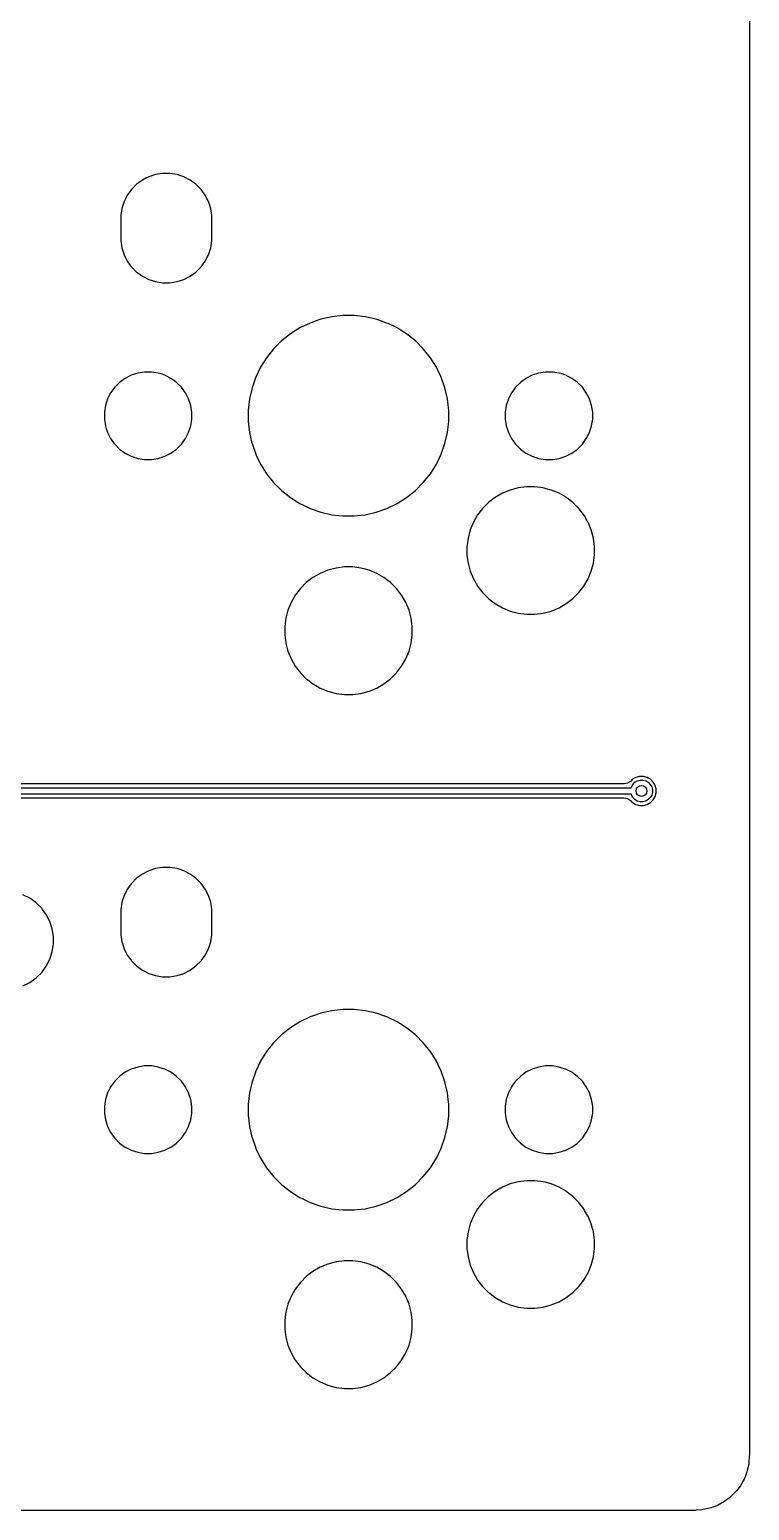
# Model space of a CAD drawing. Header units: inches. Extents: x 2.6 to 14.2, y -7.9 to -3.5.
# Drawn here: x 13.424 to 14.201, y -6.193 to -4.593 of the extents above; entities that cross this region are included whole.
import ezdxf

# ---------------------------------------------------------------- set-up
doc = ezdxf.new("R2010")
doc.units = ezdxf.units.IN
doc.header["$MEASUREMENT"] = 0
doc.layers.add('B.Cu', color=153, linetype='CONTINUOUS', true_color=0x4d7fc4)

msp = doc.modelspace()

# ---------------------------------------------------------------- linework, layer by layer
at = {"layer": 'B.Cu', "linetype": 'CONTINUOUS'}
for p, q in [((14.2014, -3.8878), (14.2014, -6.1341)), ((13.5525, -4.7522), (13.5494, -4.7538)), ((13.5599, -4.7498), (13.5525, -4.7522)), ((13.5525, -4.7522), (13.5525, -4.7522)), ((13.5675, -4.7486), (13.5599, -4.7498)), ((13.5753, -4.7486), (13.5675, -4.7486)), ((13.5675, -4.7486), (13.5675, -4.7486)), ((13.5675, -4.7486), (13.5675, -4.7486)), ((13.583, -4.7498), (13.5753, -4.7486)), ((13.5753, -4.7486), (13.5753, -4.7486)), ((13.5753, -4.7486), (13.5753, -4.7486)), ((13.5861, -4.7508), (13.583, -4.7498)), ((13.583, -4.7498), (13.583, -4.7498)), ((13.583, -4.7498), (13.583, -4.7498)), ((13.5903, -4.7522), (13.5861, -4.7508)), ((13.5972, -4.7557), (13.5903, -4.7522)), ((13.5903, -4.7522), (13.5903, -4.7522)), ((13.5903, -4.7522), (13.5903, -4.7522)), ((13.5903, -4.7522), (13.5903, -4.7522)), ((13.5339, -4.7658), (13.5293, -4.772)), ((13.5393, -4.7603), (13.5339, -4.7658)), ((13.5456, -4.7557), (13.5393, -4.7603)), ((13.5494, -4.7538), (13.5456, -4.7557)), ((13.5456, -4.7557), (13.5456, -4.7557)), ((13.5456, -4.7557), (13.5456, -4.7557)), ((13.5456, -4.7557), (13.5456, -4.7557)), ((13.6011, -4.7586), (13.5972, -4.7557)), ((13.5972, -4.7557), (13.5972, -4.7557)), ((13.5972, -4.7557), (13.5972, -4.7557)), ((13.6035, -4.7603), (13.6011, -4.7586)), ((13.609, -4.7658), (13.6035, -4.7603)), ((13.6135, -4.772), (13.609, -4.7658)), ((13.609, -4.7658), (13.609, -4.7658)), ((13.5258, -4.7789), (13.5234, -4.7863)), ((13.5285, -4.7737), (13.5258, -4.7789)), ((13.5258, -4.7789), (13.5258, -4.7789)), ((13.5293, -4.772), (13.5285, -4.7737)), ((13.5293, -4.772), (13.5293, -4.772)), ((13.5293, -4.772), (13.5293, -4.772)), ((13.5293, -4.772), (13.5293, -4.772)), ((13.617, -4.7789), (13.6135, -4.772)), ((13.6135, -4.772), (13.6135, -4.772)), ((13.6194, -4.7863), (13.617, -4.7789)), ((13.5234, -4.7863), (13.5222, -4.794)), ((13.5222, -4.794), (13.5222, -4.794)), ((13.5222, -4.794), (13.5222, -4.8214)), ((13.6207, -4.794), (13.6194, -4.7863)), ((13.6207, -4.8214), (13.6207, -4.794)), ((13.5222, -4.8214), (13.5222, -4.8214)), ((13.5222, -4.8214), (13.5234, -4.829)), ((13.5234, -4.829), (13.5234, -4.829)), ((13.5234, -4.829), (13.5237, -4.8299)), ((13.5237, -4.8299), (13.5258, -4.8364)), ((13.617, -4.8364), (13.6194, -4.829)), ((13.6194, -4.829), (13.6207, -4.8214)), ((13.5258, -4.8364), (13.5258, -4.8364)), ((13.5258, -4.8364), (13.5293, -4.8433)), ((13.5293, -4.8433), (13.5293, -4.8433)), ((13.5293, -4.8433), (13.5293, -4.8433)), ((13.5293, -4.8433), (13.5329, -4.8483)), ((13.5329, -4.8483), (13.5339, -4.8496)), ((13.609, -4.8496), (13.6135, -4.8433)), ((13.6135, -4.8433), (13.617, -4.8364)), ((13.5339, -4.8496), (13.5393, -4.8551)), ((13.5393, -4.8551), (13.5407, -4.856)), ((13.5407, -4.856), (13.5456, -4.8596)), ((13.5456, -4.8596), (13.5456, -4.8596)), ((13.5456, -4.8596), (13.5525, -4.8631)), ((13.5525, -4.8631), (13.5599, -4.8655)), ((13.583, -4.8655), (13.5903, -4.8631)), ((13.5903, -4.8631), (13.5972, -4.8596)), ((13.5972, -4.8596), (13.6035, -4.8551)), ((13.6035, -4.8551), (13.609, -4.8496)), ((13.5599, -4.8655), (13.5675, -4.8668)), ((13.5675, -4.8668), (13.5675, -4.8668)), ((13.5675, -4.8668), (13.5753, -4.8668)), ((13.5753, -4.8668), (13.583, -4.8655)), ((13.5753, -4.8668), (13.5753, -4.8668)), ((13.7268, -4.9102), (13.7158, -4.9155)), ((13.7324, -4.9083), (13.7268, -4.9102)), ((13.7268, -4.9102), (13.7268, -4.9102)), ((13.7268, -4.9102), (13.7268, -4.9102)), ((13.7382, -4.9062), (13.7324, -4.9083)), ((13.7501, -4.9035), (13.7382, -4.9062)), ((13.7622, -4.9021), (13.7501, -4.9035)), ((13.7744, -4.9021), (13.7622, -4.9021)), ((13.7622, -4.9021), (13.7622, -4.9021)), ((13.7864, -4.9035), (13.7744, -4.9021)), ((13.7744, -4.9021), (13.7744, -4.9021)), ((13.7983, -4.9062), (13.7864, -4.9035)), ((13.8098, -4.9102), (13.7983, -4.9062)), ((13.7983, -4.9062), (13.7983, -4.9062)), ((13.7983, -4.9062), (13.7983, -4.9062)), ((13.8111, -4.9109), (13.8098, -4.9102)), ((13.8207, -4.9155), (13.8111, -4.9109)), ((13.7055, -4.922), (13.696, -4.9296)), ((13.7158, -4.9155), (13.7055, -4.922)), ((13.7055, -4.922), (13.7055, -4.922)), ((13.8231, -4.917), (13.8207, -4.9155)), ((13.831, -4.922), (13.8231, -4.917)), ((13.8405, -4.9296), (13.831, -4.922)), ((13.6874, -4.9382), (13.6798, -4.9477)), ((13.696, -4.9296), (13.6874, -4.9382)), ((13.6874, -4.9382), (13.6874, -4.9382)), ((13.696, -4.9296), (13.696, -4.9296)), ((13.8491, -4.9382), (13.8405, -4.9296)), ((13.8567, -4.9477), (13.8491, -4.9382)), ((13.6733, -4.958), (13.6681, -4.9689)), ((13.6798, -4.9477), (13.6733, -4.958)), ((13.6798, -4.9477), (13.6798, -4.9477)), ((13.8632, -4.9579), (13.8567, -4.9477)), ((13.8632, -4.958), (13.8632, -4.9579)), ((13.8651, -4.9619), (13.8632, -4.958)), ((13.5209, -4.9744), (13.5157, -4.9796)), ((13.5263, -4.9705), (13.5209, -4.9744)), ((13.527, -4.97), (13.5263, -4.9705)), ((13.5336, -4.9666), (13.527, -4.97)), ((13.5407, -4.9643), (13.5336, -4.9666)), ((13.5336, -4.9666), (13.5336, -4.9666)), ((13.5336, -4.9666), (13.5336, -4.9666)), ((13.548, -4.9632), (13.5407, -4.9643)), ((13.5555, -4.9632), (13.548, -4.9632)), ((13.548, -4.9632), (13.548, -4.9632)), ((13.548, -4.9632), (13.548, -4.9632)), ((13.5628, -4.9643), (13.5555, -4.9632)), ((13.5555, -4.9632), (13.5555, -4.9632)), ((13.5555, -4.9632), (13.5555, -4.9632)), ((13.5657, -4.9653), (13.5628, -4.9643)), ((13.5628, -4.9643), (13.5628, -4.9643)), ((13.5628, -4.9643), (13.5628, -4.9643)), ((13.5699, -4.9666), (13.5657, -4.9653)), ((13.5765, -4.97), (13.5699, -4.9666)), ((13.5699, -4.9666), (13.5699, -4.9666)), ((13.5699, -4.9666), (13.5699, -4.9666)), ((13.5808, -4.9731), (13.5765, -4.97)), ((13.5825, -4.9744), (13.5808, -4.9731)), ((13.5878, -4.9796), (13.5825, -4.9744)), ((13.5825, -4.9744), (13.5825, -4.9744)), ((13.5825, -4.9744), (13.5825, -4.9744)), ((13.6675, -4.9706), (13.6641, -4.9804)), ((13.6681, -4.9689), (13.6675, -4.9706)), ((13.6681, -4.9689), (13.6681, -4.9689)), ((13.8685, -4.9689), (13.8651, -4.9619)), ((13.8725, -4.9804), (13.8685, -4.9689)), ((13.954, -4.9744), (13.9488, -4.9796)), ((13.9594, -4.9705), (13.954, -4.9744)), ((13.96, -4.97), (13.9594, -4.9705)), ((13.9667, -4.9666), (13.96, -4.97)), ((13.9737, -4.9643), (13.9667, -4.9666)), ((13.9667, -4.9666), (13.9667, -4.9666)), ((13.9667, -4.9666), (13.9667, -4.9666)), ((13.9811, -4.9632), (13.9737, -4.9643)), ((13.9885, -4.9632), (13.9811, -4.9632)), ((13.9811, -4.9632), (13.9811, -4.9632)), ((13.9811, -4.9632), (13.9811, -4.9632)), ((13.9959, -4.9643), (13.9885, -4.9632)), ((13.9885, -4.9632), (13.9885, -4.9632)), ((13.9885, -4.9632), (13.9885, -4.9632)), ((13.9988, -4.9653), (13.9959, -4.9643)), ((13.9959, -4.9643), (13.9959, -4.9643)), ((13.9959, -4.9643), (13.9959, -4.9643)), ((14.003, -4.9666), (13.9988, -4.9653)), ((14.0096, -4.97), (14.003, -4.9666)), ((14.003, -4.9666), (14.003, -4.9666)), ((14.003, -4.9666), (14.003, -4.9666)), ((14.0138, -4.9731), (14.0096, -4.97)), ((14.0156, -4.9744), (14.0138, -4.9731)), ((14.0209, -4.9796), (14.0156, -4.9744)), ((14.0156, -4.9744), (14.0156, -4.9744)), ((14.0156, -4.9744), (14.0156, -4.9744)), ((13.5079, -4.9923), (13.5056, -4.9994)), ((13.508, -4.9923), (13.5079, -4.9923)), ((13.5113, -4.9857), (13.508, -4.9923)), ((13.5126, -4.9839), (13.5113, -4.9857)), ((13.5157, -4.9796), (13.5126, -4.9839)), ((13.5922, -4.9857), (13.5878, -4.9796)), ((13.5955, -4.9923), (13.5922, -4.9857)), ((13.5978, -4.9994), (13.5955, -4.9923)), ((13.6613, -4.9923), (13.66, -5.0044)), ((13.6641, -4.9804), (13.6613, -4.9923)), ((13.8752, -4.9923), (13.8725, -4.9804)), ((13.8759, -4.9986), (13.8752, -4.9923)), ((13.941, -4.9923), (13.9387, -4.9994)), ((13.9444, -4.9857), (13.941, -4.9923)), ((13.941, -4.9923), (13.941, -4.9923)), ((13.9457, -4.9839), (13.9444, -4.9857)), ((13.9488, -4.9796), (13.9457, -4.9839)), ((14.0252, -4.9857), (14.0209, -4.9796)), ((14.0286, -4.9923), (14.0252, -4.9857)), ((14.0309, -4.9994), (14.0286, -4.9923)), ((13.5056, -4.9994), (13.5045, -5.0067)), ((13.5045, -5.0067), (13.5045, -5.0067)), ((13.5045, -5.0067), (13.5045, -5.0142)), ((13.5986, -5.0044), (13.5978, -4.9994)), ((13.5978, -4.9994), (13.5978, -4.9994)), ((13.5988, -5.0056), (13.5986, -5.0044)), ((13.5989, -5.0062), (13.5988, -5.0056)), ((13.599, -5.0067), (13.5989, -5.0062)), ((13.599, -5.0142), (13.599, -5.0067)), ((13.66, -5.0044), (13.66, -5.0165)), ((13.8766, -5.0044), (13.8759, -4.9986)), ((13.8766, -5.0067), (13.8766, -5.0044)), ((13.8766, -5.0044), (13.8766, -5.0044)), ((13.8766, -5.0165), (13.8766, -5.0067)), ((13.9387, -4.9994), (13.9375, -5.0067)), ((13.9375, -5.0067), (13.9375, -5.0067)), ((13.9375, -5.0067), (13.9375, -5.0142)), ((14.0321, -5.0067), (14.0309, -4.9994)), ((14.0321, -5.0142), (14.0321, -5.0067)), ((13.5045, -5.0142), (13.5045, -5.0142)), ((13.5045, -5.0142), (13.5056, -5.0215)), ((13.5056, -5.0215), (13.5056, -5.0215)), ((13.5056, -5.0215), (13.5065, -5.0242)), ((13.5065, -5.0242), (13.5079, -5.0285)), ((13.5955, -5.0286), (13.5978, -5.0215)), ((13.5978, -5.0215), (13.599, -5.0142)), ((13.66, -5.0165), (13.6613, -5.0286)), ((13.8752, -5.0286), (13.8762, -5.0196)), ((13.8762, -5.0196), (13.8766, -5.0165)), ((13.8766, -5.0165), (13.8766, -5.0165)), ((13.9375, -5.0142), (13.9375, -5.0142)), ((13.9375, -5.0142), (13.9387, -5.0215)), ((13.9387, -5.0215), (13.9387, -5.0215)), ((13.9387, -5.0215), (13.9396, -5.0242)), ((13.9396, -5.0242), (13.941, -5.0285)), ((14.0286, -5.0286), (14.0309, -5.0215)), ((14.0309, -5.0215), (14.0321, -5.0142)), ((13.5079, -5.0285), (13.5079, -5.0286)), ((13.5079, -5.0286), (13.5113, -5.0352)), ((13.5113, -5.0352), (13.5138, -5.0386)), ((13.5138, -5.0386), (13.5149, -5.0402)), ((13.5149, -5.0402), (13.5157, -5.0412)), ((13.5878, -5.0412), (13.5922, -5.0352)), ((13.5922, -5.0352), (13.5955, -5.0286)), ((13.6613, -5.0286), (13.664, -5.0404)), ((13.664, -5.0404), (13.6641, -5.0405)), ((13.6641, -5.0405), (13.6681, -5.0519)), ((13.8685, -5.0519), (13.8725, -5.0405)), ((13.8725, -5.0405), (13.8752, -5.0286)), ((13.941, -5.0285), (13.941, -5.0286)), ((13.941, -5.0286), (13.9444, -5.0352)), ((13.9444, -5.0352), (13.9468, -5.0386)), ((13.9468, -5.0386), (13.948, -5.0402)), ((13.948, -5.0402), (13.9488, -5.0412)), ((14.0209, -5.0412), (14.0252, -5.0352)), ((14.0252, -5.0352), (14.0286, -5.0286)), ((13.5157, -5.0412), (13.5209, -5.0465)), ((13.5209, -5.0465), (13.527, -5.0509)), ((13.527, -5.0509), (13.5336, -5.0542)), ((13.5336, -5.0542), (13.5407, -5.0565)), ((13.5407, -5.0565), (13.548, -5.0577)), ((13.5555, -5.0577), (13.5628, -5.0565)), ((13.5628, -5.0565), (13.5699, -5.0542)), ((13.5699, -5.0542), (13.5765, -5.0509)), ((13.5765, -5.0509), (13.5825, -5.0465)), ((13.5825, -5.0465), (13.5878, -5.0412)), ((13.6681, -5.0519), (13.6686, -5.0531)), ((13.6686, -5.0531), (13.6733, -5.0629)), ((13.8639, -5.0615), (13.8685, -5.0519)), ((13.9488, -5.0412), (13.954, -5.0465)), ((13.954, -5.0465), (13.96, -5.0509)), ((13.96, -5.0509), (13.9667, -5.0542)), ((13.9667, -5.0542), (13.9737, -5.0565)), ((13.9737, -5.0565), (13.9811, -5.0577)), ((13.9885, -5.0577), (13.9959, -5.0565)), ((13.9959, -5.0565), (14.003, -5.0542)), ((14.003, -5.0542), (14.0096, -5.0509)), ((14.0096, -5.0509), (14.0156, -5.0465)), ((14.0156, -5.0465), (14.0209, -5.0412)), ((13.548, -5.0577), (13.548, -5.0577)), ((13.548, -5.0577), (13.5555, -5.0577)), ((13.5555, -5.0577), (13.5555, -5.0577)), ((13.6733, -5.0629), (13.6747, -5.0651)), ((13.6747, -5.0651), (13.6798, -5.0732)), ((13.8567, -5.0732), (13.8632, -5.0629)), ((13.8632, -5.0629), (13.8639, -5.0615)), ((13.8632, -5.0629), (13.8632, -5.0629)), ((13.9811, -5.0577), (13.9811, -5.0577)), ((13.9811, -5.0577), (13.9885, -5.0577)), ((13.9885, -5.0577), (13.9885, -5.0577)), ((13.6798, -5.0732), (13.6874, -5.0827)), ((13.6874, -5.0827), (13.696, -5.0913)), ((13.8405, -5.0913), (13.8491, -5.0827)), ((13.8491, -5.0827), (13.8567, -5.0732)), ((13.9516, -5.0884), (13.9429, -5.0907)), ((13.9606, -5.0872), (13.9516, -5.0884)), ((13.9696, -5.0872), (13.9606, -5.0872)), ((13.9786, -5.0884), (13.9696, -5.0872)), ((13.982, -5.0893), (13.9786, -5.0884)), ((13.9786, -5.0884), (13.9786, -5.0884)), ((13.9786, -5.0884), (13.9786, -5.0884)), ((13.696, -5.0913), (13.7055, -5.0989)), ((13.7055, -5.0989), (13.714, -5.1042)), ((13.714, -5.1042), (13.7158, -5.1054)), ((13.8207, -5.1054), (13.831, -5.0989)), ((13.831, -5.0989), (13.8405, -5.0913)), ((13.9196, -5.1042), (13.9132, -5.1106)), ((13.9268, -5.0987), (13.9196, -5.1042)), ((13.9346, -5.0942), (13.9268, -5.0987)), ((13.9268, -5.0987), (13.9268, -5.0987)), ((13.9429, -5.0907), (13.9346, -5.0942)), ((13.9346, -5.0942), (13.9346, -5.0942)), ((13.9873, -5.0907), (13.982, -5.0893)), ((13.9957, -5.0942), (13.9873, -5.0907)), ((14.0034, -5.0986), (13.9957, -5.0942)), ((13.9957, -5.0942), (13.9957, -5.0942)), ((14.0035, -5.0987), (14.0034, -5.0986)), ((14.0044, -5.0994), (14.0035, -5.0987)), ((14.0107, -5.1042), (14.0044, -5.0994)), ((14.017, -5.1106), (14.0107, -5.1042)), ((14.0107, -5.1042), (14.0107, -5.1042)), ((14.0107, -5.1042), (14.0107, -5.1042)), ((13.7158, -5.1054), (13.7196, -5.1072)), ((13.7196, -5.1072), (13.7268, -5.1106)), ((13.7268, -5.1106), (13.7382, -5.1147)), ((13.7382, -5.1147), (13.7501, -5.1174)), ((13.7501, -5.1174), (13.7577, -5.1182)), ((13.7577, -5.1182), (13.7622, -5.1187)), ((13.7622, -5.1187), (13.7622, -5.1187)), ((13.7622, -5.1187), (13.7744, -5.1187)), ((13.7744, -5.1187), (13.7781, -5.1183)), ((13.7744, -5.1187), (13.7744, -5.1187)), ((13.7781, -5.1183), (13.7864, -5.1174)), ((13.7864, -5.1174), (13.7983, -5.1147)), ((13.7983, -5.1147), (13.8098, -5.1106)), ((13.8098, -5.1106), (13.8201, -5.1057)), ((13.8201, -5.1057), (13.8207, -5.1054)), ((13.8207, -5.1054), (13.8207, -5.1054)), ((13.8207, -5.1054), (13.8207, -5.1054)), ((13.9077, -5.1177), (13.9032, -5.1256)), ((13.9132, -5.1106), (13.9077, -5.1177)), ((13.9077, -5.1177), (13.9077, -5.1177)), ((14.0183, -5.1122), (14.017, -5.1106)), ((14.017, -5.1106), (14.017, -5.1106)), ((14.017, -5.1106), (14.017, -5.1106)), ((14.0225, -5.1177), (14.0183, -5.1122)), ((14.0231, -5.1187), (14.0225, -5.1177)), ((14.027, -5.1255), (14.0231, -5.1187)), ((13.8997, -5.1339), (13.8974, -5.1426)), ((13.9032, -5.1256), (13.8997, -5.1339)), ((13.9032, -5.1256), (13.9032, -5.1256)), ((14.0271, -5.1256), (14.027, -5.1255)), ((14.0305, -5.1339), (14.0271, -5.1256)), ((14.0329, -5.1426), (14.0305, -5.1339)), ((13.8964, -5.1499), (13.8962, -5.1516)), ((13.8962, -5.1516), (13.8962, -5.1606)), ((13.8974, -5.1426), (13.8964, -5.1499)), ((14.034, -5.1516), (14.0329, -5.1426)), ((14.034, -5.1606), (14.034, -5.1516)), ((13.8962, -5.1606), (13.8962, -5.161)), ((13.8962, -5.161), (13.8974, -5.1696)), ((14.0329, -5.1696), (14.034, -5.1606)), ((13.7377, -5.1808), (13.7299, -5.1853)), ((13.7461, -5.1773), (13.7377, -5.1808)), ((13.7377, -5.1808), (13.7377, -5.1808)), ((13.7548, -5.175), (13.7461, -5.1773)), ((13.7638, -5.1738), (13.7548, -5.175)), ((13.7728, -5.1738), (13.7638, -5.1738)), ((13.7817, -5.175), (13.7728, -5.1738)), ((13.7851, -5.1759), (13.7817, -5.175)), ((13.7817, -5.175), (13.7817, -5.175)), ((13.7817, -5.175), (13.7817, -5.175)), ((13.7905, -5.1773), (13.7851, -5.1759)), ((13.7988, -5.1808), (13.7905, -5.1773)), ((13.8066, -5.1853), (13.7988, -5.1808)), ((13.7988, -5.1808), (13.7988, -5.1808)), ((13.8974, -5.1696), (13.8997, -5.1783)), ((13.8997, -5.1783), (13.9032, -5.1866)), ((14.0271, -5.1866), (14.0305, -5.1783)), ((14.0305, -5.1783), (14.0329, -5.1696)), ((13.7163, -5.1972), (13.7108, -5.2043)), ((13.7227, -5.1908), (13.7163, -5.1972)), ((13.7299, -5.1853), (13.7227, -5.1908)), ((13.7299, -5.1853), (13.7299, -5.1853)), ((13.8138, -5.1908), (13.8066, -5.1853)), ((13.8066, -5.1853), (13.8066, -5.1853)), ((13.8066, -5.1853), (13.8066, -5.1853)), ((13.8066, -5.1853), (13.8066, -5.1853)), ((13.8202, -5.1972), (13.8138, -5.1908)), ((13.8138, -5.1908), (13.8138, -5.1908)), ((13.8138, -5.1908), (13.8138, -5.1908)), ((13.8257, -5.2043), (13.8202, -5.1972)), ((13.9032, -5.1866), (13.9032, -5.1866)), ((13.9032, -5.1866), (13.9076, -5.1943)), ((13.9076, -5.1943), (13.9077, -5.1945)), ((13.9077, -5.1945), (13.9077, -5.1945)), ((13.9077, -5.1945), (13.9132, -5.2016)), ((14.017, -5.2016), (14.0225, -5.1945)), ((14.0225, -5.1945), (14.0271, -5.1866)), ((13.7063, -5.2122), (13.7029, -5.2205)), ((13.7108, -5.2043), (13.7063, -5.2122)), ((13.7063, -5.2122), (13.7063, -5.2122)), ((13.7108, -5.2043), (13.7108, -5.2043)), ((13.8264, -5.2056), (13.8257, -5.2043)), ((13.8302, -5.2121), (13.8264, -5.2056)), ((13.8302, -5.2122), (13.8302, -5.2121)), ((13.8337, -5.2205), (13.8302, -5.2122)), ((13.9132, -5.2016), (13.9132, -5.2016)), ((13.9132, -5.2016), (13.9196, -5.208)), ((13.9196, -5.208), (13.9196, -5.208)), ((13.9196, -5.208), (13.9196, -5.208)), ((13.9196, -5.208), (13.9218, -5.2097)), ((13.9218, -5.2097), (13.9268, -5.2135)), ((13.9268, -5.2135), (13.9268, -5.2135)), ((13.9268, -5.2135), (13.9346, -5.218)), ((13.9957, -5.218), (14.0035, -5.2135)), ((14.0035, -5.2135), (14.0107, -5.208)), ((14.0107, -5.208), (14.017, -5.2016)), ((13.7005, -5.2292), (13.6998, -5.235)), ((13.7029, -5.2205), (13.7005, -5.2292)), ((13.836, -5.2292), (13.8337, -5.2205)), ((13.8372, -5.2382), (13.836, -5.2292)), ((13.9346, -5.218), (13.9346, -5.218)), ((13.9346, -5.218), (13.9346, -5.218)), ((13.9346, -5.218), (13.9429, -5.2215)), ((13.9429, -5.2215), (13.9516, -5.2238)), ((13.9516, -5.2238), (13.9606, -5.225)), ((13.9606, -5.225), (13.9696, -5.225)), ((13.9696, -5.225), (13.9786, -5.2238)), ((13.9786, -5.2238), (13.9873, -5.2215)), ((13.9873, -5.2215), (13.9957, -5.218)), ((13.6998, -5.235), (13.6994, -5.2382)), ((13.6994, -5.2382), (13.6994, -5.2472)), ((13.6994, -5.2472), (13.6994, -5.2477)), ((13.6994, -5.2477), (13.7005, -5.2562)), ((13.836, -5.2562), (13.8372, -5.2472)), ((13.8372, -5.2472), (13.8372, -5.2382)), ((13.7005, -5.2562), (13.7029, -5.2649)), ((13.7029, -5.2649), (13.7063, -5.2733)), ((13.8302, -5.2733), (13.8337, -5.2649)), ((13.8337, -5.2649), (13.836, -5.2562)), ((13.7063, -5.2733), (13.7063, -5.2733)), ((13.7063, -5.2733), (13.7108, -5.2811)), ((13.7108, -5.2811), (13.7108, -5.2811)), ((13.7108, -5.2811), (13.7108, -5.2811)), ((13.7108, -5.2811), (13.7163, -5.2882)), ((13.8202, -5.2883), (13.8257, -5.2811)), ((13.8257, -5.2811), (13.8302, -5.2733)), ((13.7163, -5.2882), (13.7163, -5.2883)), ((13.7163, -5.2883), (13.7227, -5.2946)), ((13.7227, -5.2946), (13.7227, -5.2946)), ((13.7227, -5.2946), (13.7227, -5.2946)), ((13.7227, -5.2946), (13.724, -5.2956)), ((13.724, -5.2956), (13.7299, -5.3001)), ((13.8066, -5.3001), (13.8138, -5.2946)), ((13.8138, -5.2946), (13.8202, -5.2883)), ((13.7299, -5.3001), (13.7301, -5.3002)), ((13.7301, -5.3002), (13.7377, -5.3047)), ((13.7377, -5.3047), (13.7377, -5.3047)), ((13.7377, -5.3047), (13.7377, -5.3047)), ((13.7377, -5.3047), (13.7461, -5.3081)), ((13.7461, -5.3081), (13.7548, -5.3105)), ((13.7548, -5.3105), (13.7638, -5.3116)), ((13.7638, -5.3116), (13.7728, -5.3116)), ((13.7728, -5.3116), (13.7817, -5.3105)), ((13.7817, -5.3105), (13.7905, -5.3081)), ((13.7905, -5.3081), (13.7988, -5.3047)), ((13.7988, -5.3047), (13.8066, -5.3001)), ((14.066, -5.4084), (12.6726, -5.4084)), ((14.0697, -5.4077), (14.066, -5.4084)), ((14.0729, -5.4056), (14.0697, -5.4077)), ((14.0752, -5.4033), (14.0729, -5.4056)), ((14.0739, -5.4114), (14.0755, -5.4088)), ((14.0788, -5.4013), (14.0752, -5.4033)), ((14.0755, -5.4088), (14.0777, -5.4066)), ((14.0777, -5.4066), (14.0803, -5.405)), ((14.0828, -5.4002), (14.0788, -5.4013)), ((14.0803, -5.405), (14.0833, -5.4042)), ((14.0869, -5.4002), (14.0828, -5.4002)), ((14.0833, -5.4042), (14.0864, -5.4042)), ((14.0864, -5.4042), (14.0894, -5.405)), ((14.0909, -5.4013), (14.0869, -5.4002)), ((14.0894, -5.405), (14.092, -5.4066)), ((14.0929, -5.4024), (14.0909, -5.4013)), ((14.092, -5.4066), (14.0942, -5.4088)), ((14.0945, -5.4033), (14.0929, -5.4024)), ((14.0942, -5.4088), (14.0958, -5.4114)), ((14.0975, -5.4063), (14.0945, -5.4033)), ((14.0988, -5.4085), (14.0975, -5.4063)), ((14.0995, -5.4099), (14.0988, -5.4085)), ((14.0737, -5.4195), (12.5362, -5.4195)), ((12.5377, -5.4124), (14.0737, -5.4124)), ((12.5377, -5.4234), (14.066, -5.4234)), ((14.066, -5.4234), (14.0697, -5.4242)), ((14.0697, -5.4242), (14.0729, -5.4263)), ((14.0737, -5.4124), (14.0739, -5.4114)), ((14.0739, -5.4205), (14.0737, -5.4195)), ((14.0755, -5.4231), (14.0739, -5.4205)), ((14.0777, -5.4253), (14.0755, -5.4231)), ((14.0942, -5.4231), (14.092, -5.4253)), ((14.0958, -5.4205), (14.0942, -5.4231)), ((14.0958, -5.4114), (14.0966, -5.4144)), ((14.0966, -5.4175), (14.0958, -5.4205)), ((14.0966, -5.4144), (14.0966, -5.4175)), ((14.0975, -5.4256), (14.0995, -5.422)), ((14.1006, -5.4138), (14.0995, -5.4099)), ((14.0995, -5.422), (14.1006, -5.418)), ((14.1006, -5.4139), (14.1006, -5.4138)), ((14.1006, -5.418), (14.1006, -5.4139)), ((14.0729, -5.4263), (14.0745, -5.4279)), ((14.0745, -5.4279), (14.0752, -5.4286)), ((14.0752, -5.4286), (14.0788, -5.4306)), ((14.0803, -5.4269), (14.0777, -5.4253)), ((14.0788, -5.4306), (14.0828, -5.4317)), ((14.0833, -5.4277), (14.0803, -5.4269)), ((14.0828, -5.4317), (14.0869, -5.4317)), ((14.0864, -5.4277), (14.0833, -5.4277)), ((14.0894, -5.4269), (14.0864, -5.4277)), ((14.0869, -5.4317), (14.0909, -5.4306)), ((14.092, -5.4253), (14.0894, -5.4269)), ((14.0909, -5.4306), (14.0945, -5.4286)), ((14.0945, -5.4286), (14.0975, -5.4256)), ((13.5498, -5.5036), (13.5456, -5.5057)), ((13.5525, -5.5022), (13.5498, -5.5036)), ((13.5599, -5.4998), (13.5525, -5.5022)), ((13.5525, -5.5022), (13.5525, -5.5022)), ((13.5675, -5.4986), (13.5599, -5.4998)), ((13.5753, -5.4986), (13.5675, -5.4986)), ((13.5675, -5.4986), (13.5675, -5.4986)), ((13.5675, -5.4986), (13.5675, -5.4986)), ((13.583, -5.4998), (13.5753, -5.4986)), ((13.5753, -5.4986), (13.5753, -5.4986)), ((13.5753, -5.4986), (13.5753, -5.4986)), ((13.5855, -5.5006), (13.583, -5.4998)), ((13.583, -5.4998), (13.583, -5.4998)), ((13.583, -5.4998), (13.583, -5.4998)), ((13.5903, -5.5022), (13.5855, -5.5006)), ((13.5972, -5.5057), (13.5903, -5.5022)), ((13.5903, -5.5022), (13.5903, -5.5022)), ((13.5903, -5.5022), (13.5903, -5.5022)), ((13.5903, -5.5022), (13.5903, -5.5022)), ((13.5339, -5.5158), (13.5293, -5.522)), ((13.5393, -5.5103), (13.5339, -5.5158)), ((13.5456, -5.5057), (13.5393, -5.5103)), ((13.5456, -5.5057), (13.5456, -5.5057)), ((13.5456, -5.5057), (13.5456, -5.5057)), ((13.5456, -5.5057), (13.5456, -5.5057)), ((13.6034, -5.5102), (13.5972, -5.5057)), ((13.5972, -5.5057), (13.5972, -5.5057)), ((13.5972, -5.5057), (13.5972, -5.5057)), ((13.6035, -5.5103), (13.6034, -5.5102)), ((13.609, -5.5158), (13.6035, -5.5103)), ((13.6135, -5.522), (13.609, -5.5158)), ((13.609, -5.5158), (13.609, -5.5158)), ((13.4241, -5.5319), (13.4166, -5.5281)), ((13.4303, -5.5364), (13.4241, -5.5319)), ((13.4309, -5.5368), (13.4303, -5.5364)), ((13.4368, -5.5427), (13.4309, -5.5368)), ((13.5234, -5.5363), (13.5222, -5.544)), ((13.5258, -5.5289), (13.5234, -5.5363)), ((13.5279, -5.5248), (13.5258, -5.5289)), ((13.5258, -5.5289), (13.5258, -5.5289)), ((13.5293, -5.522), (13.5279, -5.5248)), ((13.5293, -5.522), (13.5293, -5.522)), ((13.5293, -5.522), (13.5293, -5.522)), ((13.5293, -5.522), (13.5293, -5.522)), ((13.617, -5.5289), (13.6135, -5.522)), ((13.6135, -5.522), (13.6135, -5.522)), ((13.6194, -5.5363), (13.617, -5.5289)), ((13.6207, -5.544), (13.6194, -5.5363)), ((13.4377, -5.544), (13.4368, -5.5427)), ((13.4417, -5.5495), (13.4377, -5.544)), ((13.4377, -5.544), (13.4377, -5.544)), ((13.4455, -5.557), (13.4417, -5.5495)), ((13.5222, -5.544), (13.5222, -5.544)), ((13.5222, -5.544), (13.5222, -5.5714)), ((13.6207, -5.5714), (13.6207, -5.544)), ((13.4481, -5.5649), (13.4455, -5.557)), ((13.4494, -5.5732), (13.4481, -5.5649)), ((13.4481, -5.5649), (13.4481, -5.5649)), ((13.4481, -5.5898), (13.4492, -5.5828)), ((13.4492, -5.5828), (13.4494, -5.5815)), ((13.4494, -5.5815), (13.4494, -5.5732)), ((13.4494, -5.5732), (13.4494, -5.5732)), ((13.4494, -5.5815), (13.4494, -5.5815)), ((13.5222, -5.5714), (13.5222, -5.5714)), ((13.5222, -5.5714), (13.5234, -5.579)), ((13.5234, -5.579), (13.5234, -5.579)), ((13.5234, -5.579), (13.5234, -5.579)), ((13.5234, -5.579), (13.5237, -5.5799)), ((13.5237, -5.5799), (13.5258, -5.5864)), ((13.617, -5.5864), (13.6194, -5.579)), ((13.6194, -5.579), (13.6207, -5.5714)), ((13.4417, -5.6052), (13.4455, -5.5978)), ((13.4455, -5.5978), (13.4481, -5.5898)), ((13.5258, -5.5864), (13.5258, -5.5864)), ((13.5258, -5.5864), (13.5293, -5.5933)), ((13.5293, -5.5933), (13.5293, -5.5933)), ((13.5293, -5.5933), (13.5293, -5.5933)), ((13.5293, -5.5933), (13.5331, -5.5985)), ((13.5331, -5.5985), (13.5339, -5.5996)), ((13.5339, -5.5996), (13.5393, -5.6051)), ((13.6035, -5.6051), (13.609, -5.5996)), ((13.609, -5.5996), (13.6135, -5.5933)), ((13.6135, -5.5933), (13.617, -5.5864)), ((13.4309, -5.6179), (13.4368, -5.612)), ((13.4368, -5.612), (13.4417, -5.6052)), ((13.5393, -5.6051), (13.5407, -5.606)), ((13.5407, -5.606), (13.5456, -5.6096)), ((13.5456, -5.6096), (13.5456, -5.6096)), ((13.5456, -5.6096), (13.5525, -5.6131)), ((13.5525, -5.6131), (13.5599, -5.6155)), ((13.5599, -5.6155), (13.5675, -5.6168)), ((13.5675, -5.6168), (13.5675, -5.6168)), ((13.5675, -5.6168), (13.5753, -5.6168)), ((13.5753, -5.6168), (13.583, -5.6155)), ((13.5753, -5.6168), (13.5753, -5.6168)), ((13.583, -5.6155), (13.5903, -5.6131)), ((13.5903, -5.6131), (13.5972, -5.6096)), ((13.5972, -5.6096), (13.6035, -5.6051)), ((13.4166, -5.6266), (13.4241, -5.6228)), ((13.4241, -5.6228), (13.4309, -5.6179)), ((13.7268, -5.6602), (13.7158, -5.6655)), ((13.7324, -5.6582), (13.7268, -5.6602)), ((13.7268, -5.6602), (13.7268, -5.6602)), ((13.7268, -5.6602), (13.7268, -5.6602)), ((13.7382, -5.6562), (13.7324, -5.6582)), ((13.7501, -5.6535), (13.7382, -5.6562)), ((13.7622, -5.6521), (13.7501, -5.6535)), ((13.7744, -5.6521), (13.7622, -5.6521)), ((13.7622, -5.6521), (13.7622, -5.6521)), ((13.7864, -5.6535), (13.7744, -5.6521)), ((13.7744, -5.6521), (13.7744, -5.6521)), ((13.7983, -5.6562), (13.7864, -5.6535)), ((13.8098, -5.6602), (13.7983, -5.6562)), ((13.7983, -5.6562), (13.7983, -5.6562)), ((13.7983, -5.6562), (13.7983, -5.6562)), ((13.8207, -5.6655), (13.8098, -5.6602)), ((13.8098, -5.6602), (13.8098, -5.6602)), ((13.696, -5.6796), (13.6874, -5.6882)), ((13.7055, -5.672), (13.696, -5.6796)), ((13.696, -5.6796), (13.696, -5.6796)), ((13.7158, -5.6655), (13.7055, -5.672)), ((13.7055, -5.672), (13.7055, -5.672)), ((13.8225, -5.6666), (13.8207, -5.6655)), ((13.831, -5.672), (13.8225, -5.6666)), ((13.8405, -5.6796), (13.831, -5.672)), ((13.8491, -5.6882), (13.8405, -5.6796)), ((13.6874, -5.6882), (13.6798, -5.6977)), ((13.6874, -5.6882), (13.6874, -5.6882)), ((13.8567, -5.6977), (13.8491, -5.6882)), ((13.548, -5.7132), (13.5407, -5.7143)), ((13.5555, -5.7132), (13.548, -5.7132)), ((13.548, -5.7132), (13.548, -5.7132)), ((13.548, -5.7132), (13.548, -5.7132)), ((13.5628, -5.7143), (13.5555, -5.7132)), ((13.5555, -5.7132), (13.5555, -5.7132)), ((13.5555, -5.7132), (13.5555, -5.7132)), ((13.6733, -5.708), (13.6681, -5.7189)), ((13.6798, -5.6977), (13.6733, -5.708)), ((13.6798, -5.6977), (13.6798, -5.6977)), ((13.8632, -5.7079), (13.8567, -5.6977)), ((13.8632, -5.708), (13.8632, -5.7079)), ((13.865, -5.7118), (13.8632, -5.708)), ((13.8685, -5.7189), (13.865, -5.7118)), ((13.9811, -5.7132), (13.9737, -5.7143)), ((13.9885, -5.7132), (13.9811, -5.7132)), ((13.9811, -5.7132), (13.9811, -5.7132)), ((13.9811, -5.7132), (13.9811, -5.7132)), ((13.9959, -5.7143), (13.9885, -5.7132)), ((13.9885, -5.7132), (13.9885, -5.7132)), ((13.9885, -5.7132), (13.9885, -5.7132)), ((13.5209, -5.7244), (13.5157, -5.7296)), ((13.527, -5.72), (13.5209, -5.7244)), ((13.5336, -5.7166), (13.527, -5.72)), ((13.527, -5.72), (13.527, -5.72)), ((13.5407, -5.7143), (13.5336, -5.7166)), ((13.5336, -5.7166), (13.5336, -5.7166)), ((13.5336, -5.7166), (13.5336, -5.7166)), ((13.5659, -5.7154), (13.5628, -5.7143)), ((13.5628, -5.7143), (13.5628, -5.7143)), ((13.5628, -5.7143), (13.5628, -5.7143)), ((13.5699, -5.7166), (13.5659, -5.7154)), ((13.5765, -5.72), (13.5699, -5.7166)), ((13.5699, -5.7166), (13.5699, -5.7166)), ((13.5699, -5.7166), (13.5699, -5.7166)), ((13.5802, -5.7227), (13.5765, -5.72)), ((13.5825, -5.7244), (13.5802, -5.7227)), ((13.5878, -5.7296), (13.5825, -5.7244)), ((13.5825, -5.7244), (13.5825, -5.7244)), ((13.5825, -5.7244), (13.5825, -5.7244)), ((13.6681, -5.7189), (13.6641, -5.7304)), ((13.6681, -5.7189), (13.6681, -5.7189)), ((13.8725, -5.7304), (13.8685, -5.7189)), ((13.954, -5.7244), (13.9488, -5.7296)), ((13.96, -5.72), (13.954, -5.7244)), ((13.9667, -5.7166), (13.96, -5.72)), ((13.96, -5.72), (13.96, -5.72)), ((13.9737, -5.7143), (13.9667, -5.7166)), ((13.9667, -5.7166), (13.9667, -5.7166)), ((13.9667, -5.7166), (13.9667, -5.7166)), ((13.999, -5.7154), (13.9959, -5.7143)), ((13.9959, -5.7143), (13.9959, -5.7143)), ((13.9959, -5.7143), (13.9959, -5.7143)), ((14.003, -5.7166), (13.999, -5.7154)), ((14.0096, -5.72), (14.003, -5.7166)), ((14.003, -5.7166), (14.003, -5.7166)), ((14.003, -5.7166), (14.003, -5.7166)), ((14.0132, -5.7227), (14.0096, -5.72)), ((14.0156, -5.7244), (14.0132, -5.7227)), ((14.0209, -5.7296), (14.0156, -5.7244)), ((14.0156, -5.7244), (14.0156, -5.7244)), ((14.0156, -5.7244), (14.0156, -5.7244)), ((13.5079, -5.7423), (13.5056, -5.7494)), ((13.508, -5.7423), (13.5079, -5.7423)), ((13.5113, -5.7357), (13.508, -5.7423)), ((13.5125, -5.734), (13.5113, -5.7357)), ((13.5157, -5.7296), (13.5125, -5.734)), ((13.5922, -5.7357), (13.5878, -5.7296)), ((13.5955, -5.7423), (13.5922, -5.7357)), ((13.5978, -5.7494), (13.5955, -5.7423)), ((13.6613, -5.7423), (13.66, -5.7544)), ((13.6641, -5.7304), (13.6613, -5.7423)), ((13.8752, -5.7423), (13.8725, -5.7304)), ((13.876, -5.7493), (13.8752, -5.7423)), ((13.941, -5.7423), (13.9387, -5.7494)), ((13.9444, -5.7357), (13.941, -5.7423)), ((13.941, -5.7423), (13.941, -5.7423)), ((13.9456, -5.734), (13.9444, -5.7357)), ((13.9488, -5.7296), (13.9456, -5.734)), ((14.0252, -5.7357), (14.0209, -5.7296)), ((14.0286, -5.7423), (14.0252, -5.7357)), ((14.0309, -5.7494), (14.0286, -5.7423)), ((13.5056, -5.7494), (13.5045, -5.7567)), ((13.5045, -5.7567), (13.5045, -5.7567)), ((13.5045, -5.7567), (13.5045, -5.7642)), ((13.5982, -5.7519), (13.5978, -5.7494)), ((13.5986, -5.7544), (13.5982, -5.7519)), ((13.5988, -5.7556), (13.5986, -5.7544)), ((13.5989, -5.7562), (13.5988, -5.7556)), ((13.599, -5.7567), (13.5989, -5.7562)), ((13.599, -5.7642), (13.599, -5.7567)), ((13.66, -5.7544), (13.66, -5.7665)), ((13.8766, -5.7544), (13.876, -5.7493)), ((13.8766, -5.7567), (13.8766, -5.7544)), ((13.8766, -5.7544), (13.8766, -5.7544)), ((13.8766, -5.7665), (13.8766, -5.7567)), ((13.9387, -5.7494), (13.9375, -5.7567)), ((13.9375, -5.7567), (13.9375, -5.7567)), ((13.9375, -5.7567), (13.9375, -5.7642)), ((14.0321, -5.7567), (14.0309, -5.7494)), ((14.0321, -5.7642), (14.0321, -5.7567)), ((13.5045, -5.7642), (13.5045, -5.7642)), ((13.5045, -5.7642), (13.5056, -5.7715)), ((13.5056, -5.7715), (13.5056, -5.7715)), ((13.5056, -5.7715), (13.5063, -5.7736)), ((13.5063, -5.7736), (13.5079, -5.7785)), ((13.5955, -5.7786), (13.5978, -5.7715)), ((13.5978, -5.7715), (13.599, -5.7642)), ((13.66, -5.7665), (13.6613, -5.7786)), ((13.8752, -5.7786), (13.8765, -5.7673)), ((13.8765, -5.7673), (13.8766, -5.7665)), ((13.8766, -5.7665), (13.8766, -5.7665)), ((13.9375, -5.7642), (13.9375, -5.7642)), ((13.9375, -5.7642), (13.9387, -5.7715)), ((13.9387, -5.7715), (13.9387, -5.7715)), ((13.9387, -5.7715), (13.9394, -5.7736)), ((13.9394, -5.7736), (13.941, -5.7785)), ((14.0286, -5.7786), (14.0309, -5.7715)), ((14.0309, -5.7715), (14.0321, -5.7642)), ((13.5079, -5.7785), (13.5079, -5.7786)), ((13.5079, -5.7786), (13.5113, -5.7852)), ((13.5113, -5.7852), (13.5157, -5.7912)), ((13.5157, -5.7912), (13.5209, -5.7965)), ((13.5825, -5.7965), (13.5878, -5.7912)), ((13.5878, -5.7912), (13.5922, -5.7852)), ((13.5922, -5.7852), (13.5955, -5.7786)), ((13.6613, -5.7786), (13.664, -5.7904)), ((13.664, -5.7904), (13.6641, -5.7905)), ((13.6641, -5.7905), (13.6681, -5.8019)), ((13.8685, -5.8019), (13.8725, -5.7905)), ((13.8725, -5.7905), (13.8752, -5.7786)), ((13.941, -5.7785), (13.941, -5.7786)), ((13.941, -5.7786), (13.9444, -5.7852)), ((13.9444, -5.7852), (13.9488, -5.7912)), ((13.9488, -5.7912), (13.954, -5.7965)), ((14.0156, -5.7965), (14.0209, -5.7912)), ((14.0209, -5.7912), (14.0252, -5.7852)), ((14.0252, -5.7852), (14.0286, -5.7786)), ((13.5209, -5.7965), (13.527, -5.8009)), ((13.527, -5.8009), (13.5336, -5.8042)), ((13.5336, -5.8042), (13.5407, -5.8065)), ((13.5407, -5.8065), (13.548, -5.8077)), ((13.548, -5.8077), (13.548, -5.8077)), ((13.548, -5.8077), (13.5555, -5.8077)), ((13.5555, -5.8077), (13.5628, -5.8065)), ((13.5555, -5.8077), (13.5555, -5.8077)), ((13.5628, -5.8065), (13.5699, -5.8042)), ((13.5699, -5.8042), (13.5765, -5.8009)), ((13.5765, -5.8009), (13.5825, -5.7965)), ((13.6681, -5.8019), (13.6683, -5.8024)), ((13.6683, -5.8024), (13.6733, -5.8129)), ((13.8636, -5.812), (13.8685, -5.8019)), ((13.954, -5.7965), (13.96, -5.8009)), ((13.96, -5.8009), (13.9667, -5.8042)), ((13.9667, -5.8042), (13.9737, -5.8065)), ((13.9737, -5.8065), (13.9811, -5.8077)), ((13.9811, -5.8077), (13.9811, -5.8077)), ((13.9811, -5.8077), (13.9885, -5.8077)), ((13.9885, -5.8077), (13.9959, -5.8065)), ((13.9885, -5.8077), (13.9885, -5.8077)), ((13.9959, -5.8065), (14.003, -5.8042)), ((14.003, -5.8042), (14.0096, -5.8009)), ((14.0096, -5.8009), (14.0156, -5.7965)), ((13.6733, -5.8129), (13.6739, -5.8138)), ((13.6739, -5.8138), (13.6798, -5.8232)), ((13.6798, -5.8232), (13.6874, -5.8327)), ((13.8491, -5.8327), (13.8567, -5.8232)), ((13.8567, -5.8232), (13.8632, -5.8129)), ((13.8632, -5.8129), (13.8636, -5.812)), ((13.8632, -5.8129), (13.8632, -5.8129)), ((13.6874, -5.8327), (13.696, -5.8413)), ((13.696, -5.8413), (13.7055, -5.8489)), ((13.831, -5.8489), (13.8405, -5.8413)), ((13.8405, -5.8413), (13.8491, -5.8327)), ((13.9429, -5.8407), (13.9346, -5.8442)), ((13.9516, -5.8384), (13.9429, -5.8407)), ((13.9606, -5.8372), (13.9516, -5.8384)), ((13.9696, -5.8372), (13.9606, -5.8372)), ((13.9786, -5.8384), (13.9696, -5.8372)), ((13.9806, -5.8389), (13.9786, -5.8384)), ((13.9786, -5.8384), (13.9786, -5.8384)), ((13.9786, -5.8384), (13.9786, -5.8384)), ((13.9873, -5.8407), (13.9806, -5.8389)), ((13.9957, -5.8442), (13.9873, -5.8407)), ((13.7055, -5.8489), (13.7139, -5.8541)), ((13.7139, -5.8541), (13.7158, -5.8554)), ((13.7158, -5.8554), (13.7188, -5.8568)), ((13.7188, -5.8568), (13.7268, -5.8606)), ((13.8098, -5.8606), (13.8207, -5.8554)), ((13.8207, -5.8554), (13.831, -5.8489)), ((13.9196, -5.8542), (13.9132, -5.8606)), ((13.9268, -5.8487), (13.9196, -5.8542)), ((13.9346, -5.8442), (13.9268, -5.8487)), ((13.9268, -5.8487), (13.9268, -5.8487)), ((13.9346, -5.8442), (13.9346, -5.8442)), ((14.0034, -5.8486), (13.9957, -5.8442)), ((13.9957, -5.8442), (13.9957, -5.8442)), ((14.0035, -5.8487), (14.0034, -5.8486)), ((14.0107, -5.8542), (14.0035, -5.8487)), ((14.0035, -5.8487), (14.0035, -5.8487)), ((14.0035, -5.8487), (14.0035, -5.8487)), ((14.017, -5.8606), (14.0107, -5.8542)), ((14.0107, -5.8542), (14.0107, -5.8542)), ((14.0107, -5.8542), (14.0107, -5.8542)), ((13.7268, -5.8606), (13.7382, -5.8647)), ((13.7382, -5.8647), (13.7501, -5.8674)), ((13.7501, -5.8674), (13.7577, -5.8682)), ((13.7577, -5.8682), (13.7622, -5.8687)), ((13.7622, -5.8687), (13.7622, -5.8687)), ((13.7622, -5.8687), (13.7744, -5.8687)), ((13.7744, -5.8687), (13.7778, -5.8683)), ((13.7744, -5.8687), (13.7744, -5.8687)), ((13.7778, -5.8683), (13.7864, -5.8674)), ((13.7864, -5.8674), (13.7983, -5.8647)), ((13.7983, -5.8647), (13.8098, -5.8606)), ((13.9077, -5.8677), (13.9032, -5.8756)), ((13.9132, -5.8606), (13.9077, -5.8677)), ((13.9077, -5.8677), (13.9077, -5.8677)), ((14.0183, -5.8622), (14.017, -5.8606)), ((14.017, -5.8606), (14.017, -5.8606)), ((14.017, -5.8606), (14.017, -5.8606)), ((14.0225, -5.8677), (14.0183, -5.8622)), ((14.0234, -5.8693), (14.0225, -5.8677)), ((14.027, -5.8755), (14.0234, -5.8693)), ((13.8997, -5.8839), (13.8974, -5.8926)), ((13.9032, -5.8756), (13.8997, -5.8839)), ((13.9032, -5.8756), (13.9032, -5.8756)), ((14.0271, -5.8756), (14.027, -5.8755)), ((14.0305, -5.8839), (14.0271, -5.8756)), ((14.0329, -5.8926), (14.0305, -5.8839)), ((13.8974, -5.8926), (13.8962, -5.9016)), ((13.8962, -5.9016), (13.8962, -5.9106)), ((14.034, -5.9016), (14.0329, -5.8926)), ((14.034, -5.9106), (14.034, -5.9016)), ((13.8962, -5.9106), (13.8974, -5.9196)), ((13.8974, -5.9196), (13.8997, -5.9283)), ((14.0305, -5.9283), (14.0329, -5.9196)), ((14.0329, -5.9196), (14.034, -5.9106)), ((13.7299, -5.9353), (13.7227, -5.9408)), ((13.7377, -5.9308), (13.7299, -5.9353)), ((13.7299, -5.9353), (13.7299, -5.9353)), ((13.7461, -5.9273), (13.7377, -5.9308)), ((13.7377, -5.9308), (13.7377, -5.9308)), ((13.7548, -5.925), (13.7461, -5.9273)), ((13.7638, -5.9238), (13.7548, -5.925)), ((13.7728, -5.9238), (13.7638, -5.9238)), ((13.7817, -5.925), (13.7728, -5.9238)), ((13.7854, -5.926), (13.7817, -5.925)), ((13.7817, -5.925), (13.7817, -5.925)), ((13.7817, -5.925), (13.7817, -5.925)), ((13.7905, -5.9273), (13.7854, -5.926)), ((13.7988, -5.9308), (13.7905, -5.9273)), ((13.8066, -5.9353), (13.7988, -5.9308)), ((13.7988, -5.9308), (13.7988, -5.9308)), ((13.8138, -5.9408), (13.8066, -5.9353)), ((13.8066, -5.9353), (13.8066, -5.9353)), ((13.8066, -5.9353), (13.8066, -5.9353)), ((13.8066, -5.9353), (13.8066, -5.9353)), ((13.8997, -5.9283), (13.9032, -5.9366)), ((13.9032, -5.9366), (13.9032, -5.9366)), ((13.9032, -5.9366), (13.9073, -5.9438)), ((14.0225, -5.9445), (14.0271, -5.9366)), ((14.0271, -5.9366), (14.0305, -5.9283)), ((13.7163, -5.9472), (13.7108, -5.9543)), ((13.7227, -5.9408), (13.7163, -5.9472)), ((13.8202, -5.9472), (13.8138, -5.9408)), ((13.8138, -5.9408), (13.8138, -5.9408)), ((13.8138, -5.9408), (13.8138, -5.9408)), ((13.8257, -5.9543), (13.8202, -5.9472)), ((13.9073, -5.9438), (13.9077, -5.9445)), ((13.9077, -5.9445), (13.9077, -5.9445)), ((13.9077, -5.9445), (13.9132, -5.9516)), ((13.9132, -5.9516), (13.9132, -5.9516)), ((13.9132, -5.9516), (13.9196, -5.958)), ((14.0107, -5.958), (14.017, -5.9516)), ((14.017, -5.9516), (14.0225, -5.9445)), ((13.7063, -5.9622), (13.7029, -5.9705)), ((13.7108, -5.9543), (13.7063, -5.9622)), ((13.7063, -5.9622), (13.7063, -5.9622)), ((13.7108, -5.9543), (13.7108, -5.9543)), ((13.8302, -5.9621), (13.8257, -5.9543)), ((13.8257, -5.9543), (13.8257, -5.9543)), ((13.8302, -5.9622), (13.8302, -5.9621)), ((13.8337, -5.9705), (13.8302, -5.9622)), ((13.9196, -5.958), (13.9196, -5.958)), ((13.9196, -5.958), (13.9196, -5.958)), ((13.9196, -5.958), (13.9208, -5.9589)), ((13.9208, -5.9589), (13.9268, -5.9635)), ((13.9268, -5.9635), (13.9268, -5.9635)), ((13.9268, -5.9635), (13.9346, -5.968)), ((13.9346, -5.968), (13.9346, -5.968)), ((13.9346, -5.968), (13.9346, -5.968)), ((13.9346, -5.968), (13.9429, -5.9715)), ((13.9873, -5.9715), (13.9957, -5.968)), ((13.9957, -5.968), (14.0035, -5.9635)), ((14.0035, -5.9635), (14.0107, -5.958)), ((13.6998, -5.9848), (13.6994, -5.9882)), ((13.7005, -5.9792), (13.6998, -5.9848)), ((13.7029, -5.9705), (13.7005, -5.9792)), ((13.836, -5.9792), (13.8337, -5.9705)), ((13.8372, -5.9882), (13.836, -5.9792)), ((13.9429, -5.9715), (13.9516, -5.9738)), ((13.9516, -5.9738), (13.9606, -5.975)), ((13.9606, -5.975), (13.9696, -5.975)), ((13.9696, -5.975), (13.9786, -5.9738)), ((13.9786, -5.9738), (13.9873, -5.9715)), ((13.6994, -5.9882), (13.6994, -5.9972)), ((13.6994, -5.9972), (13.6994, -5.9977)), ((13.6994, -5.9977), (13.7005, -6.0062)), ((13.836, -6.0062), (13.8372, -5.9972)), ((13.8372, -5.9972), (13.8372, -5.9882)), ((13.7005, -6.0062), (13.7029, -6.0149)), ((13.7029, -6.0149), (13.7063, -6.0233)), ((13.8302, -6.0233), (13.8337, -6.0149)), ((13.8337, -6.0149), (13.836, -6.0062)), ((13.7063, -6.0233), (13.7063, -6.0233)), ((13.7063, -6.0233), (13.7108, -6.0311)), ((13.7108, -6.0311), (13.7108, -6.0311)), ((13.7108, -6.0311), (13.7108, -6.0311)), ((13.7108, -6.0311), (13.7163, -6.0382)), ((13.8202, -6.0383), (13.8257, -6.0311)), ((13.8257, -6.0311), (13.8302, -6.0233)), ((13.7163, -6.0382), (13.7163, -6.0383)), ((13.7163, -6.0383), (13.7227, -6.0446)), ((13.7227, -6.0446), (13.7227, -6.0446)), ((13.7227, -6.0446), (13.7227, -6.0446)), ((13.7227, -6.0446), (13.7245, -6.046)), ((13.7245, -6.046), (13.7299, -6.0501)), ((13.8066, -6.0501), (13.8138, -6.0446)), ((13.8138, -6.0446), (13.8202, -6.0383)), ((13.7299, -6.0501), (13.7299, -6.0501)), ((13.7299, -6.0501), (13.7377, -6.0547)), ((13.7377, -6.0547), (13.7377, -6.0547)), ((13.7377, -6.0547), (13.7377, -6.0547)), ((13.7377, -6.0547), (13.7461, -6.0581)), ((13.7461, -6.0581), (13.7548, -6.0605)), ((13.7548, -6.0605), (13.7638, -6.0616)), ((13.7638, -6.0616), (13.7728, -6.0616)), ((13.7728, -6.0616), (13.7817, -6.0605)), ((13.7817, -6.0605), (13.7905, -6.0581)), ((13.7905, -6.0581), (13.7988, -6.0547)), ((13.7988, -6.0547), (13.8066, -6.0501)), ((14.2006, -6.1435), (14.1991, -6.1504)), ((14.2008, -6.1422), (14.2006, -6.1435)), ((14.2013, -6.1348), (14.2008, -6.1422)), ((14.2014, -6.1341), (14.2013, -6.1348)), ((14.1957, -6.1596), (14.1923, -6.1657)), ((14.1963, -6.1583), (14.1957, -6.1596)), ((14.1987, -6.1517), (14.1963, -6.1583)), ((14.1991, -6.1504), (14.1987, -6.1517)), ((14.1864, -6.1736), (14.1815, -6.1786)), ((14.1874, -6.1725), (14.1864, -6.1736)), ((14.1916, -6.1669), (14.1874, -6.1725)), ((14.1923, -6.1657), (14.1916, -6.1669)), ((14.1439, -6.1934), (14.1427, -6.1935)), ((14.15, -6.1929), (14.1439, -6.1934)), ((14.1514, -6.1927), (14.15, -6.1929)), ((14.1583, -6.1912), (14.1514, -6.1927)), ((14.1596, -6.1908), (14.1583, -6.1912)), ((14.1662, -6.1884), (14.1596, -6.1908)), ((14.1675, -6.1878), (14.1662, -6.1884)), ((14.1736, -6.1844), (14.1675, -6.1878)), ((14.1748, -6.1837), (14.1736, -6.1844)), ((14.1804, -6.1795), (14.1748, -6.1837)), ((14.1815, -6.1786), (14.1804, -6.1795)), ((14.142, -6.1935), (13.2155, -6.1935)), ((14.1427, -6.1935), (14.142, -6.1935))]:
    msp.add_line(p, q, dxfattribs=at)
at = {"layer": 'B.Cu'}
msp.add_circle((14.0848, -5.4159), 0.00591, dxfattribs=at)

doc.saveas('drawing.dxf')
